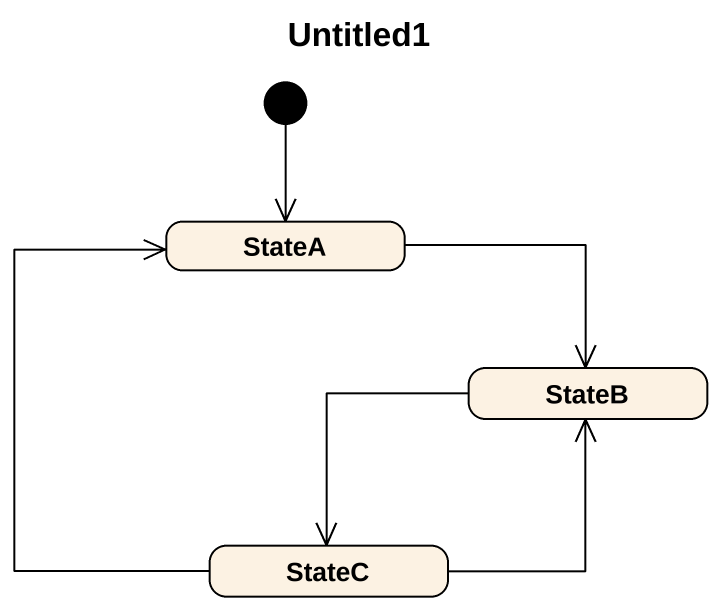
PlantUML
@startuml
title Untitled1
hide empty description
state StateA
state StateB
state StateC
[*] --> StateA
StateA -right-> StateB
StateB --> StateC
StateC -up-> StateA
StateC -up-> StateB
@enduml
